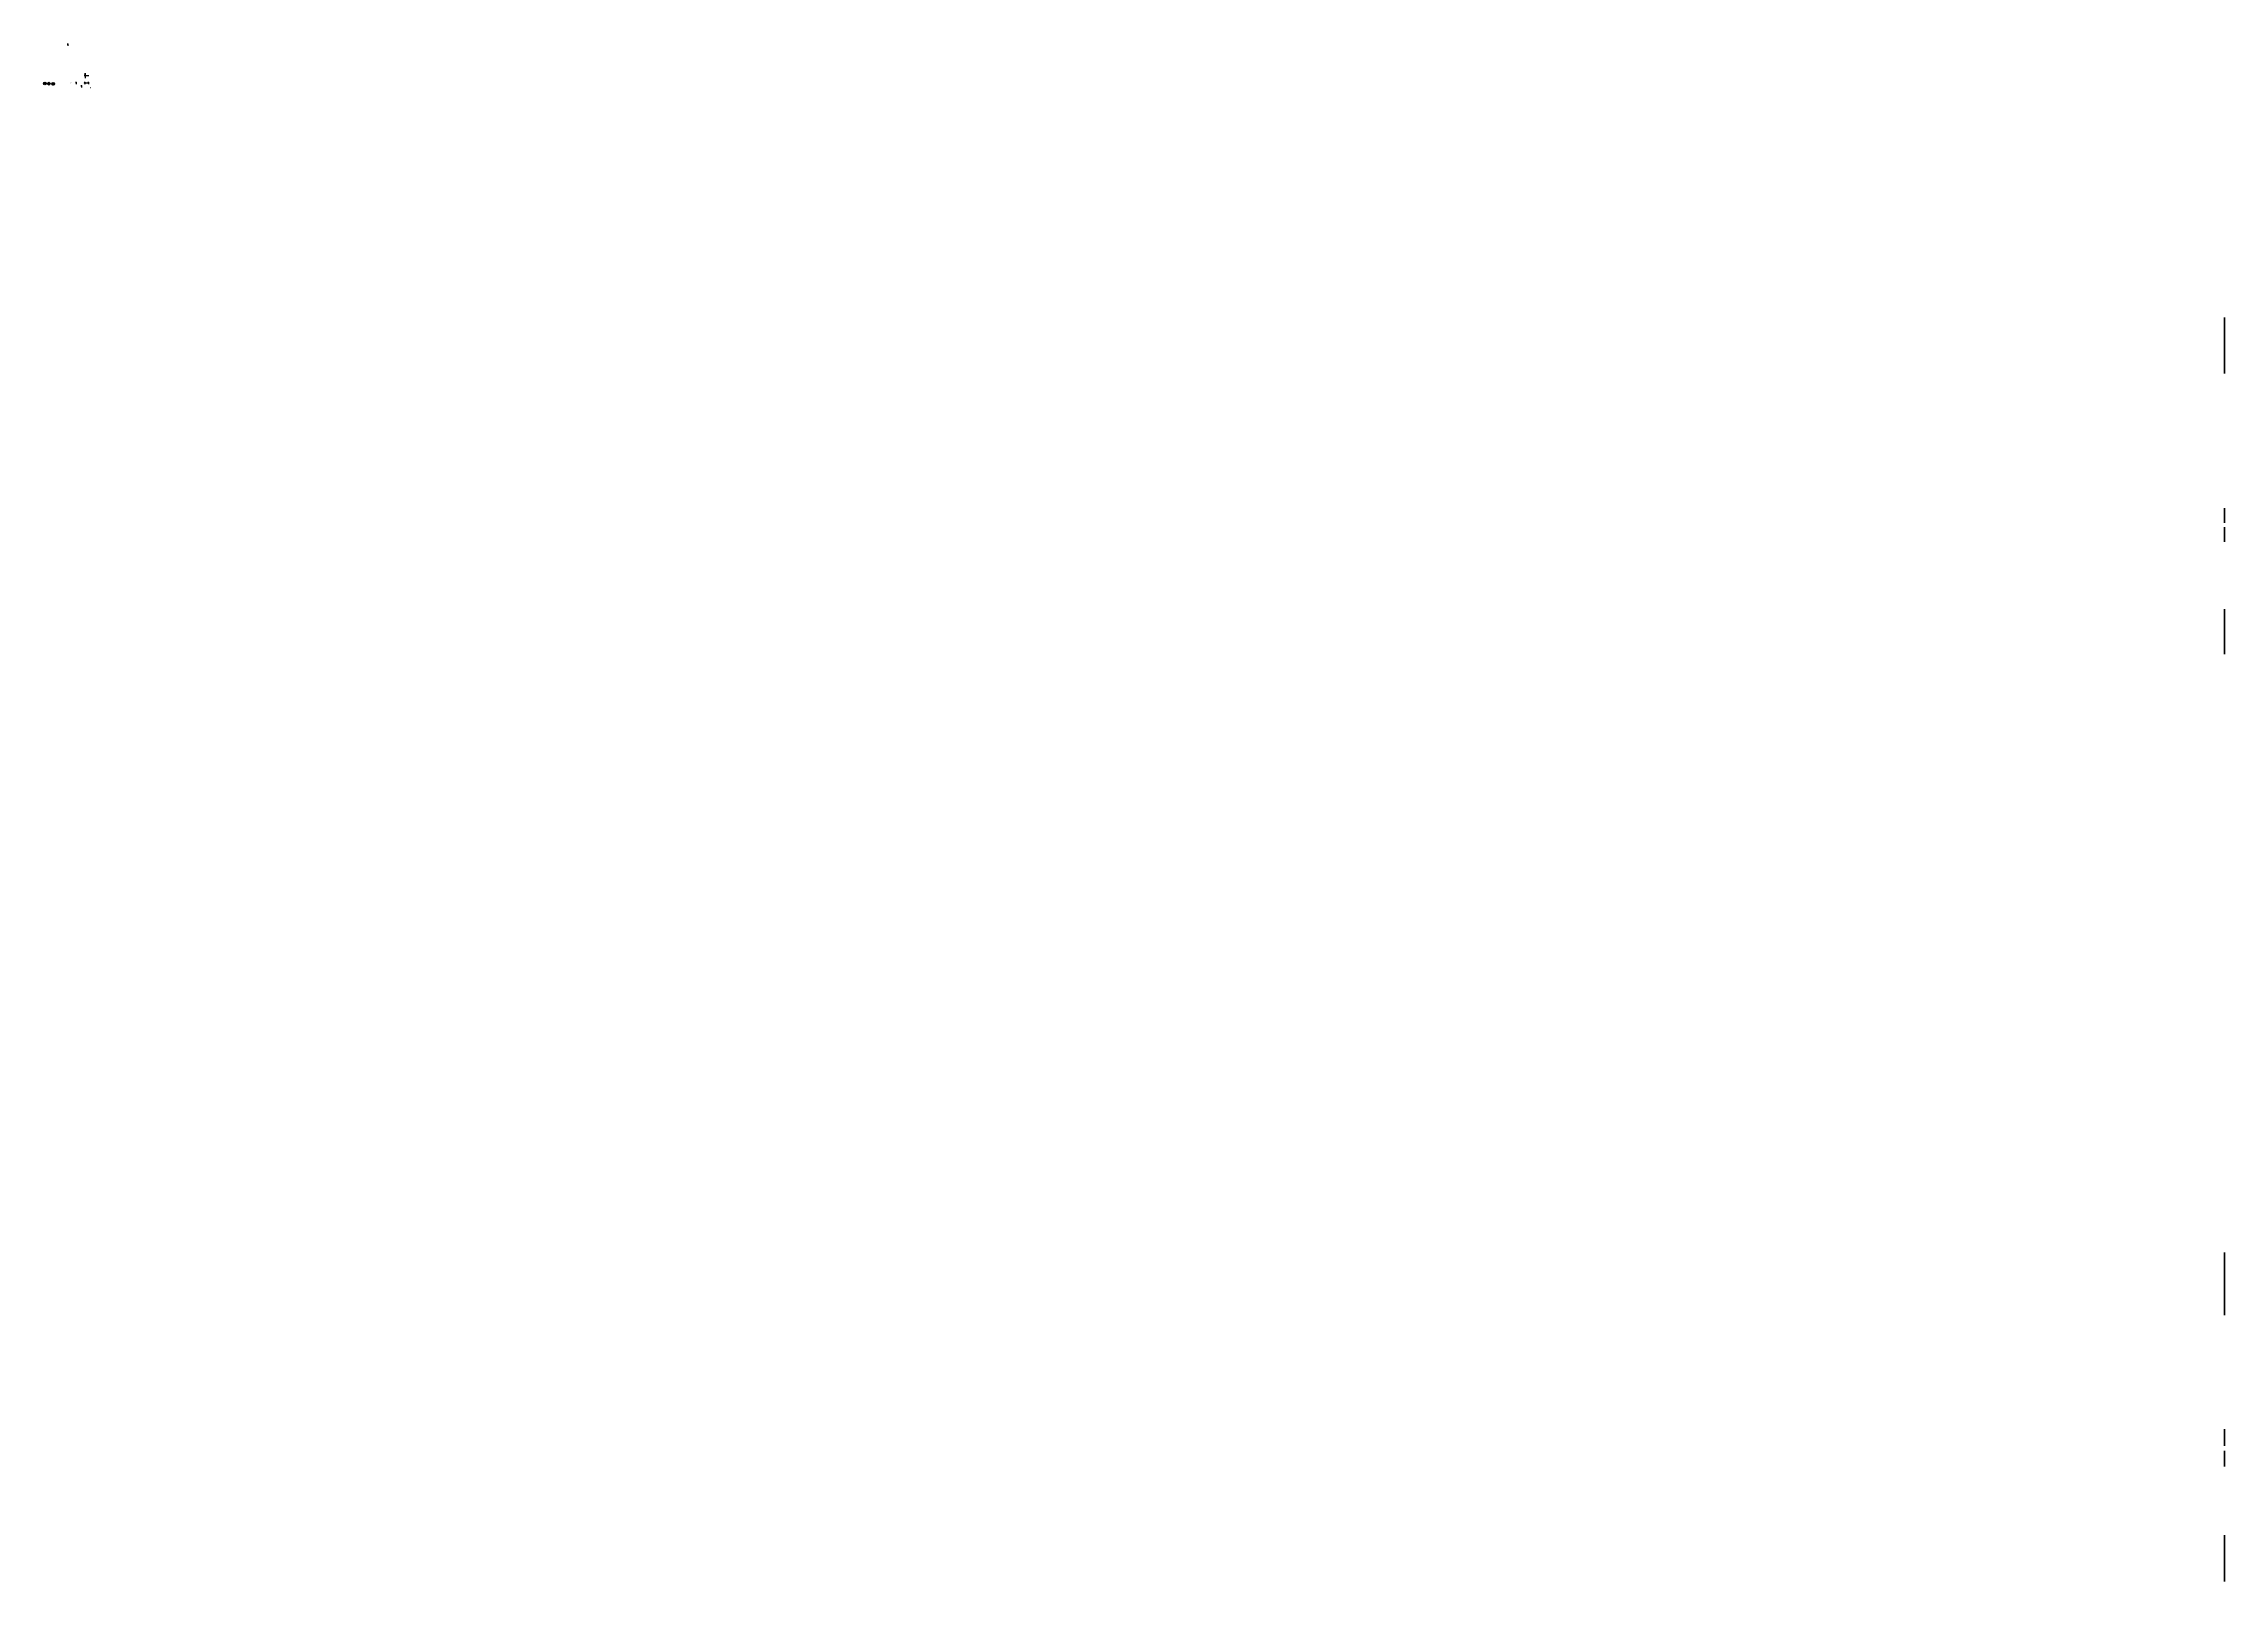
# Model space of a CAD drawing. Header units: millimetres. Extents: x -13454 to 1197972, y -828999 to 25559.
import ezdxf

# ---------------------------------------------------------------- set-up
doc = ezdxf.new("R2010")
doc.units = ezdxf.units.MM
doc.header["$PDMODE"] = 1
doc.layers.add('开孔层', color=60, linetype='Continuous')
doc.layers.add('标准中间层', color=7, linetype='Continuous')
doc.styles.get("Standard").update_dxf_attribs({"font": 'arial.ttf'})

# ---------------------------------------------------------------- blocks, each defined once
blk = doc.blocks.new('A$C25732D51')
at = {"linetype": 'Continuous'}
h = blk.add_hatch(color=8, dxfattribs=at)
h.paths.add_polyline_path([(-6804.1, -8111.2), (-6804.1, -8211.2), (-6597.6, -8211.2), (-6597.6, -8111.2)])
h.paths.add_polyline_path([(-6291.9, -8111.2), (-6291.9, -8211.2), (-6221.5, -8211.2), (-6221.5, -8111.2)])
h.paths.add_polyline_path([(-5338.7, -8211.2), (-5338.7, -8111.2), (-5617.7, -8111.2), (-5617.7, -8211.2)])
h.paths.add_polyline_path([(-6125.1, -8211.2), (-6125.1, -8111.2), (-6199.4, -8111.2), (-6199.4, -8211.2)])
h = blk.add_hatch(color=8, dxfattribs=at)
h.paths.add_polyline_path([(-6125.1, -8311.2), (-6125.1, -8211.2), (-6161.6, -8211.2), (-6161.6, -8311.2)])
h.paths.add_polyline_path([(-6804.1, -8311.2), (-6597.6, -8311.2), (-6597.6, -8211.2), (-6804.1, -8211.2)])
h.paths.add_polyline_path([(-5617.7, -8311.2), (-5338.7, -8311.2), (-5338.7, -8211.2), (-5617.7, -8211.2)])
h = blk.add_hatch(color=8, dxfattribs=at)
h.paths.add_polyline_path([(-2086.2, -8211.2), (-2086.2, -9211.2), (-2021.2, -9211.2), (-2021.2, -8211.2)])
h.paths.add_polyline_path([(-1421.2, -9211.2), (-1171.2, -9211.2), (-1171.2, -8211.2), (-1421.2, -8211.2)])
h.paths.add_polyline_path([(-2671.2, -9211.2), (-2471.2, -9211.2), (-2471.2, -8211.2), (-2671.2, -8211.2)])
h.paths.add_polyline_path([(-2106.2, -9211.2), (-2106.2, -8211.2), (-2171.2, -8211.2), (-2171.2, -9211.2)])
h = blk.add_hatch(color=8, dxfattribs=at)
h.paths.add_polyline_path([(-6804.1, -8311.2), (-6804.1, -8411.2), (-6597.6, -8411.2), (-6597.6, -8311.2)])
h.paths.add_polyline_path([(-6291.9, -8311.2), (-6291.9, -8411.2), (-6221.5, -8411.2), (-6221.5, -8311.2)])
h.paths.add_polyline_path([(-5338.7, -8411.2), (-5338.7, -8311.2), (-5617.7, -8311.2), (-5617.7, -8411.2)])
h.paths.add_polyline_path([(-6125.1, -8411.2), (-6125.1, -8311.2), (-6199.4, -8311.2), (-6199.4, -8411.2)])
h = blk.add_hatch(color=8, dxfattribs=at)
h.paths.add_polyline_path([(-6125.1, -8511.2), (-6125.1, -8411.2), (-6161.6, -8411.2), (-6161.6, -8511.2)])
h.paths.add_polyline_path([(-6804.1, -8511.2), (-6597.6, -8511.2), (-6597.6, -8411.2), (-6804.1, -8411.2)])
h.paths.add_polyline_path([(-5617.7, -8511.2), (-5338.7, -8511.2), (-5338.7, -8411.2), (-5617.7, -8411.2)])
h = blk.add_hatch(color=8, dxfattribs=at)
h.paths.add_polyline_path([(-6804.1, -8511.2), (-6804.1, -8611.2), (-6597.6, -8611.2), (-6597.6, -8511.2)])
h.paths.add_polyline_path([(-6291.9, -8511.2), (-6291.9, -8611.2), (-6221.5, -8611.2), (-6221.5, -8511.2)])
h.paths.add_polyline_path([(-5338.7, -8611.2), (-5338.7, -8511.2), (-5617.7, -8511.2), (-5617.7, -8611.2)])
h.paths.add_polyline_path([(-6125.1, -8611.2), (-6125.1, -8511.2), (-6199.4, -8511.2), (-6199.4, -8611.2)])
h = blk.add_hatch(color=8, dxfattribs=at)
h.paths.add_polyline_path([(-6125.1, -8711.2), (-6125.1, -8611.2), (-6161.6, -8611.2), (-6161.6, -8711.2)])
h.paths.add_polyline_path([(-6804.1, -8711.2), (-6597.6, -8711.2), (-6597.6, -8611.2), (-6804.1, -8611.2)])
h.paths.add_polyline_path([(-5617.7, -8711.2), (-5338.7, -8711.2), (-5338.7, -8611.2), (-5617.7, -8611.2)])
h = blk.add_hatch(color=8, dxfattribs=at)
h.paths.add_polyline_path([(-6804.1, -8711.2), (-6804.1, -8811.2), (-6597.6, -8811.2), (-6597.6, -8711.2)])
h.paths.add_polyline_path([(-6291.9, -8711.2), (-6291.9, -8811.2), (-6221.5, -8811.2), (-6221.5, -8711.2)])
h.paths.add_polyline_path([(-5338.7, -8811.2), (-5338.7, -8711.2), (-5617.7, -8711.2), (-5617.7, -8811.2)])
h.paths.add_polyline_path([(-6125.1, -8811.2), (-6125.1, -8711.2), (-6199.4, -8711.2), (-6199.4, -8811.2)])
h = blk.add_hatch(color=8, dxfattribs=at)
h.paths.add_polyline_path([(-6125.1, -8911.2), (-6125.1, -8811.2), (-6161.6, -8811.2), (-6161.6, -8911.2)])
h.paths.add_polyline_path([(-6804.1, -8911.2), (-6597.6, -8911.2), (-6597.6, -8811.2), (-6804.1, -8811.2)])
h.paths.add_polyline_path([(-5617.7, -8911.2), (-5338.7, -8911.2), (-5338.7, -8811.2), (-5617.7, -8811.2)])
h = blk.add_hatch(color=8, dxfattribs=at)
h.paths.add_polyline_path([(-6804.1, -8911.2), (-6804.1, -9011.2), (-6597.6, -9011.2), (-6597.6, -8911.2)])
h.paths.add_polyline_path([(-6291.9, -8911.2), (-6291.9, -9011.2), (-6221.5, -9011.2), (-6221.5, -8911.2)])
h.paths.add_polyline_path([(-5338.7, -9011.2), (-5338.7, -8911.2), (-5617.7, -8911.2), (-5617.7, -9011.2)])
h.paths.add_polyline_path([(-6125.1, -9011.2), (-6125.1, -8911.2), (-6199.4, -8911.2), (-6199.4, -9011.2)])
h = blk.add_hatch(color=8, dxfattribs=at)
h.paths.add_polyline_path([(-6125.1, -9111.2), (-6125.1, -9011.2), (-6161.6, -9011.2), (-6161.6, -9111.2)])
h.paths.add_polyline_path([(-6804.1, -9111.2), (-6597.6, -9111.2), (-6597.6, -9011.2), (-6804.1, -9011.2)])
h.paths.add_polyline_path([(-5617.7, -9111.2), (-5338.7, -9111.2), (-5338.7, -9011.2), (-5617.7, -9011.2)])
for p, q in [((-6804.1, -8211.2, 9608), (-6804.1, -8111.2, 9608)), ((-6804.1, -8111.2, 9608), (-6597.6, -8111.2, 9608)), ((-6597.6, -8111.2, 9608), (-6597.6, -8211.2, 9608)), ((-6291.9, -8211.2, 9608), (-6291.9, -8111.2, 9608)), ((-6291.9, -8111.2, 9608), (-6221.5, -8111.2, 9608)), ((-6221.5, -8111.2, 9608), (-6221.5, -8211.2, 9608)), ((-6199.4, -8111.2, 9608), (-6125.1, -8111.2, 9608)), ((-6199.4, -8211.2, 9608), (-6199.4, -8111.2, 9608)), ((-6125.1, -8111.2, 9608), (-6125.1, -8211.2, 9608)), ((-5617.7, -8111.2, 9608), (-5338.7, -8111.2, 9608)), ((-5617.7, -8211.2, 9608), (-5617.7, -8111.2, 9608)), ((-5338.7, -8111.2, 9608), (-5338.7, -8211.2, 9608)), ((-6804.1, -8311.2, 9608), (-6804.1, -8211.2, 9608)), ((-6804.1, -8211.2, 9608), (-6597.6, -8211.2, 9608)), ((-6597.6, -8211.2, 9608), (-6804.1, -8211.2, 9608)), ((-6597.6, -8211.2, 9608), (-6597.6, -8311.2, 9608)), ((-6221.5, -8211.2, 9608), (-6291.9, -8211.2, 9608)), ((-6125.1, -8211.2, 9608), (-6199.4, -8211.2, 9608)), ((-6161.6, -8211.2, 9608), (-6125.1, -8211.2, 9608)), ((-6161.6, -8311.2, 9608), (-6161.6, -8211.2, 9608)), ((-6125.1, -8211.2, 9608), (-6125.1, -8311.2, 9608)), ((-5617.7, -8311.2, 9608), (-5617.7, -8211.2, 9608)), ((-5617.7, -8211.2, 9608), (-5338.7, -8211.2, 9608)), ((-5338.7, -8211.2, 9608), (-5617.7, -8211.2, 9608)), ((-5338.7, -8211.2, 9608), (-5338.7, -8311.2, 9608)), ((-2671.2, -9211.2, 9608), (-2671.2, -8211.2, 9608)), ((-2671.2, -8211.2, 9608), (-2471.2, -8211.2, 9608)), ((-2471.2, -8211.2, 9608), (-2471.2, -9211.2, 9608)), ((-2171.2, -8211.2, 9608), (-2106.2, -8211.2, 9608)), ((-2171.2, -9211.2, 9608), (-2171.2, -8211.2, 9608)), ((-2106.2, -8211.2, 9608), (-2106.2, -9211.2, 9608)), ((-2086.2, -9211.2, 9608), (-2086.2, -8211.2, 9608)), ((-2086.2, -8211.2, 9608), (-2021.2, -8211.2, 9608)), ((-2021.2, -8211.2, 9608), (-2021.2, -9211.2, 9608)), ((-1421.2, -9211.2, 9608), (-1421.2, -8211.2, 9608)), ((-1421.2, -8211.2, 9608), (-1171.2, -8211.2, 9608)), ((-1171.2, -8211.2, 9608), (-1171.2, -9211.2, 9608)), ((-6597.6, -8311.2, 9608), (-6804.1, -8311.2, 9608)), ((-6804.1, -8411.2, 9608), (-6804.1, -8311.2, 9608)), ((-6804.1, -8311.2, 9608), (-6597.6, -8311.2, 9608)), ((-6597.6, -8311.2, 9608), (-6597.6, -8411.2, 9608)), ((-6291.9, -8411.2, 9608), (-6291.9, -8311.2, 9608)), ((-6291.9, -8311.2, 9608), (-6221.5, -8311.2, 9608)), ((-6221.5, -8311.2, 9608), (-6221.5, -8411.2, 9608)), ((-6199.4, -8311.2, 9608), (-6125.1, -8311.2, 9608)), ((-6199.4, -8411.2, 9608), (-6199.4, -8311.2, 9608)), ((-6125.1, -8311.2, 9608), (-6161.6, -8311.2, 9608)), ((-6125.1, -8311.2, 9608), (-6125.1, -8411.2, 9608)), ((-5338.7, -8311.2, 9608), (-5617.7, -8311.2, 9608)), ((-5617.7, -8311.2, 9608), (-5338.7, -8311.2, 9608)), ((-5617.7, -8411.2, 9608), (-5617.7, -8311.2, 9608)), ((-5338.7, -8311.2, 9608), (-5338.7, -8411.2, 9608)), ((-6597.6, -8411.2, 9608), (-6804.1, -8411.2, 9608)), ((-6804.1, -8511.2, 9608), (-6804.1, -8411.2, 9608)), ((-6804.1, -8411.2, 9608), (-6597.6, -8411.2, 9608)), ((-6597.6, -8411.2, 9608), (-6597.6, -8511.2, 9608)), ((-6221.5, -8411.2, 9608), (-6291.9, -8411.2, 9608)), ((-6125.1, -8411.2, 9608), (-6199.4, -8411.2, 9608)), ((-6161.6, -8411.2, 9608), (-6125.1, -8411.2, 9608)), ((-6161.6, -8511.2, 9608), (-6161.6, -8411.2, 9608)), ((-6125.1, -8411.2, 9608), (-6125.1, -8511.2, 9608)), ((-5338.7, -8411.2, 9608), (-5617.7, -8411.2, 9608)), ((-5617.7, -8511.2, 9608), (-5617.7, -8411.2, 9608)), ((-5617.7, -8411.2, 9608), (-5338.7, -8411.2, 9608)), ((-5338.7, -8411.2, 9608), (-5338.7, -8511.2, 9608)), ((-6597.6, -8511.2, 9608), (-6804.1, -8511.2, 9608)), ((-6804.1, -8611.2, 9608), (-6804.1, -8511.2, 9608)), ((-6804.1, -8511.2, 9608), (-6597.6, -8511.2, 9608)), ((-6597.6, -8511.2, 9608), (-6597.6, -8611.2, 9608)), ((-6291.9, -8611.2, 9608), (-6291.9, -8511.2, 9608)), ((-6291.9, -8511.2, 9608), (-6221.5, -8511.2, 9608)), ((-6221.5, -8511.2, 9608), (-6221.5, -8611.2, 9608)), ((-6199.4, -8511.2, 9608), (-6125.1, -8511.2, 9608)), ((-6199.4, -8611.2, 9608), (-6199.4, -8511.2, 9608)), ((-6125.1, -8511.2, 9608), (-6161.6, -8511.2, 9608)), ((-6125.1, -8511.2, 9608), (-6125.1, -8611.2, 9608)), ((-5338.7, -8511.2, 9608), (-5617.7, -8511.2, 9608)), ((-5617.7, -8511.2, 9608), (-5338.7, -8511.2, 9608)), ((-5617.7, -8611.2, 9608), (-5617.7, -8511.2, 9608)), ((-5338.7, -8511.2, 9608), (-5338.7, -8611.2, 9608)), ((-6804.1, -8711.2, 9608), (-6804.1, -8611.2, 9608)), ((-6804.1, -8611.2, 9608), (-6597.6, -8611.2, 9608)), ((-6597.6, -8611.2, 9608), (-6804.1, -8611.2, 9608)), ((-6597.6, -8611.2, 9608), (-6597.6, -8711.2, 9608)), ((-6221.5, -8611.2, 9608), (-6291.9, -8611.2, 9608)), ((-6125.1, -8611.2, 9608), (-6199.4, -8611.2, 9608)), ((-6161.6, -8611.2, 9608), (-6125.1, -8611.2, 9608)), ((-6161.6, -8711.2, 9608), (-6161.6, -8611.2, 9608)), ((-6125.1, -8611.2, 9608), (-6125.1, -8711.2, 9608)), ((-5617.7, -8711.2, 9608), (-5617.7, -8611.2, 9608)), ((-5617.7, -8611.2, 9608), (-5338.7, -8611.2, 9608)), ((-5338.7, -8611.2, 9608), (-5617.7, -8611.2, 9608)), ((-5338.7, -8611.2, 9608), (-5338.7, -8711.2, 9608)), ((-6804.1, -8811.2, 9608), (-6804.1, -8711.2, 9608)), ((-6804.1, -8711.2, 9608), (-6597.6, -8711.2, 9608)), ((-6597.6, -8711.2, 9608), (-6804.1, -8711.2, 9608)), ((-6597.6, -8711.2, 9608), (-6597.6, -8811.2, 9608)), ((-6291.9, -8811.2, 9608), (-6291.9, -8711.2, 9608)), ((-6291.9, -8711.2, 9608), (-6221.5, -8711.2, 9608)), ((-6221.5, -8711.2, 9608), (-6221.5, -8811.2, 9608)), ((-6199.4, -8711.2, 9608), (-6125.1, -8711.2, 9608)), ((-6199.4, -8811.2, 9608), (-6199.4, -8711.2, 9608)), ((-6125.1, -8711.2, 9608), (-6161.6, -8711.2, 9608)), ((-6125.1, -8711.2, 9608), (-6125.1, -8811.2, 9608)), ((-5617.7, -8711.2, 9608), (-5338.7, -8711.2, 9608)), ((-5617.7, -8811.2, 9608), (-5617.7, -8711.2, 9608)), ((-5338.7, -8711.2, 9608), (-5617.7, -8711.2, 9608)), ((-5338.7, -8711.2, 9608), (-5338.7, -8811.2, 9608)), ((-6597.6, -8811.2, 9608), (-6804.1, -8811.2, 9608)), ((-6804.1, -8911.2, 9608), (-6804.1, -8811.2, 9608)), ((-6804.1, -8811.2, 9608), (-6597.6, -8811.2, 9608)), ((-6597.6, -8811.2, 9608), (-6597.6, -8911.2, 9608)), ((-6221.5, -8811.2, 9608), (-6291.9, -8811.2, 9608)), ((-6125.1, -8811.2, 9608), (-6199.4, -8811.2, 9608)), ((-6161.6, -8811.2, 9608), (-6125.1, -8811.2, 9608)), ((-6161.6, -8911.2, 9608), (-6161.6, -8811.2, 9608)), ((-6125.1, -8811.2, 9608), (-6125.1, -8911.2, 9608)), ((-5338.7, -8811.2, 9608), (-5617.7, -8811.2, 9608)), ((-5617.7, -8911.2, 9608), (-5617.7, -8811.2, 9608)), ((-5617.7, -8811.2, 9608), (-5338.7, -8811.2, 9608)), ((-5338.7, -8811.2, 9608), (-5338.7, -8911.2, 9608)), ((-6597.6, -8911.2, 9608), (-6804.1, -8911.2, 9608)), ((-6804.1, -9011.2, 9608), (-6804.1, -8911.2, 9608)), ((-6804.1, -8911.2, 9608), (-6597.6, -8911.2, 9608)), ((-6597.6, -8911.2, 9608), (-6597.6, -9011.2, 9608)), ((-6291.9, -9011.2, 9608), (-6291.9, -8911.2, 9608)), ((-6291.9, -8911.2, 9608), (-6221.5, -8911.2, 9608)), ((-6221.5, -8911.2, 9608), (-6221.5, -9011.2, 9608)), ((-6199.4, -8911.2, 9608), (-6125.1, -8911.2, 9608)), ((-6199.4, -9011.2, 9608), (-6199.4, -8911.2, 9608)), ((-6125.1, -8911.2, 9608), (-6161.6, -8911.2, 9608)), ((-6125.1, -8911.2, 9608), (-6125.1, -9011.2, 9608)), ((-5338.7, -8911.2, 9608), (-5617.7, -8911.2, 9608)), ((-5617.7, -8911.2, 9608), (-5338.7, -8911.2, 9608)), ((-5617.7, -9011.2, 9608), (-5617.7, -8911.2, 9608)), ((-5338.7, -8911.2, 9608), (-5338.7, -9011.2, 9608)), ((-6804.1, -9111.2, 9608), (-6804.1, -9011.2, 9608)), ((-6804.1, -9011.2, 9608), (-6597.6, -9011.2, 9608)), ((-6597.6, -9011.2, 9608), (-6804.1, -9011.2, 9608)), ((-6597.6, -9011.2, 9608), (-6597.6, -9111.2, 9608)), ((-6221.5, -9011.2, 9608), (-6291.9, -9011.2, 9608)), ((-6125.1, -9011.2, 9608), (-6199.4, -9011.2, 9608)), ((-6161.6, -9011.2, 9608), (-6125.1, -9011.2, 9608)), ((-6161.6, -9111.2, 9608), (-6161.6, -9011.2, 9608)), ((-6125.1, -9011.2, 9608), (-6125.1, -9111.2, 9608)), ((-5617.7, -9111.2, 9608), (-5617.7, -9011.2, 9608)), ((-5617.7, -9011.2, 9608), (-5338.7, -9011.2, 9608)), ((-5338.7, -9011.2, 9608), (-5617.7, -9011.2, 9608)), ((-5338.7, -9011.2, 9608), (-5338.7, -9111.2, 9608)), ((-6597.6, -9111.2, 9608), (-6804.1, -9111.2, 9608)), ((-6125.1, -9111.2, 9608), (-6161.6, -9111.2, 9608)), ((-5338.7, -9111.2, 9608), (-5617.7, -9111.2, 9608)), ((-2471.2, -9211.2, 9608), (-2671.2, -9211.2, 9608)), ((-2106.2, -9211.2, 9608), (-2171.2, -9211.2, 9608)), ((-2021.2, -9211.2, 9608), (-2086.2, -9211.2, 9608)), ((-1171.2, -9211.2, 9608), (-1421.2, -9211.2, 9608))]:
    blk.add_line(p, q, dxfattribs=at)

msp = doc.modelspace()

# ---------------------------------------------------------------- linework, layer by layer
at = {"layer": '开孔层'}
for p, q in [((7604, 1803), (7604, 2553)), ((7604, 2353), (7604, 2003)), ((7604, 2003), (7899, 2003)), ((7604, 1803), (7604, 1253)), ((9448, 3737), (8998, 3737)), ((9608, 7887, -100), (9158, 7887, -100)), ((9448, 3537, 100), (9448, 4287, 100)), ((9448, 3537), (9448, 4287)), ((9448, 4087, 100), (9448, 3737, 100)), ((9448, 4087), (9448, 3737)), ((9448, 3737, 100), (9743, 3737, 100)), ((9448, 3737), (11448, 3737)), ((9448, 3537, 100), (9448, 2987, 100)), ((9608, 7887), (9608, 9111)), ((9608, 9111), (9608, 6360)), ((9608, 7687), (9608, 8437)), ((9608, 7687, -100), (9608, 8437, -100)), ((9608, 8237), (9608, 7887)), ((9608, 8237, -100), (9608, 7887, -100)), ((9608, 7887), (9903, 7887)), ((9608, 7887, -100), (11608, 7887, -100)), ((9608, 7687), (9608, 7137)), ((11448, 3537), (11448, 4287)), ((11448, 4087), (11448, 3737)), ((11448, 3737), (11743, 3737)), ((11448, 3737), (11661, 3737)), ((11448, 3737), (11661, 3737)), ((11448, 3737), (11661, 3737)), ((11448, 3537), (11448, 2987)), ((12652, 1105, 100), (12865, 1105, 100))]:
    msp.add_line(p, q, dxfattribs=at)
for points in [[(9448, 3287, -0.03716062), (9381, 3292, -0.03716062)], [(9448, 3287, 0.41421356), (9898, 3737)], [(9448, 3287, 0.41421356), (9898, 3737)], [(9514, 3292, 0.04447373), (9592, 3310)], [(9789, 3443, 0.04447373), (9835, 3508)], [(9870, 3580, 0.04447373), (9891, 3657)]]:
    msp.add_lwpolyline(points, format="xyb", dxfattribs=at)
for points, elevation in [([(9448, 3287, -0.03716062), (9381, 3292, -0.03716062)], 200), ([(9448, 3287, 0.41421356), (9898, 3737)], 200), ([(9448, 3287, 0.41421356), (9898, 3737)], 200), ([(9514, 3292, 0.04447373), (9592, 3310)], 200), ([(9608, 7437, -0.03716062), (9541, 7442, -0.03716062)], -100), ([(9608, 7437, -0.03716062), (9541, 7442, -0.03716062)], 100), ([(9608, 7437, 0.41421356), (10058, 7887)], -100), ([(9608, 7437, 0.41421356), (10058, 7887)], -100), ([(9608, 7437, 0.41421356), (10058, 7887)], 100), ([(9608, 7437, 0.41421356), (10058, 7887)], 100), ([(9675, 7442, 0.04447373), (9752, 7461)], -100), ([(9675, 7442, 0.04447373), (9752, 7461)], 100), ([(9789, 3443, 0.04447373), (9835, 3508)], 200), ([(9870, 3580, 0.04447373), (9891, 3657)], 200), ([(9949, 7593, 0.04447373), (9995, 7658)], -100), ([(9949, 7593, 0.04447373), (9995, 7658)], 100), ([(10030, 7730, 0.04447373), (10051, 7807)], -100), ([(10030, 7730, 0.04447373), (10051, 7807)], 100)]:
    msp.add_lwpolyline(points, format="xyb", dxfattribs=dict(at, elevation=elevation))
for centre, start, end in [((9448, 3737), 180, 190.185916), ((9448, 3737, 200), 180, 190.185916), ((9448, 3737), 200.371833, 210.557749), ((9448, 3737, 200), 200.371833, 210.557749), ((9448, 3737), 220.743665, 230.929582), ((9448, 3737, 200), 220.743665, 230.929582), ((9608, 7887, -100), 180, 190.185916), ((9608, 7887, 100), 180, 190.185916), ((9608, 7887, -100), 200.371833, 210.557749), ((9608, 7887, 100), 200.371833, 210.557749), ((9448, 3737), 241.115498, 251.301415), ((9448, 3737, 200), 241.115498, 251.301415), ((9608, 7887, -100), 220.743665, 230.929582), ((9608, 7887, 100), 220.743665, 230.929582), ((9608, 7887, -100), 241.115498, 251.301415), ((9608, 7887, 100), 241.115498, 251.301415), ((9448, 3737), 298.884502, 309.070418), ((9448, 3737, 200), 298.884502, 309.070418), ((9608, 7887, -100), 298.884502, 309.070418), ((9608, 7887, 100), 298.884502, 309.070418)]:
    msp.add_arc(centre, 450, start, end, dxfattribs=at)
for p in [(9536, 3295), (9620, 3321), (9698, 3362), (9766, 3418), (9822, 3487), (9864, 3564), (9889, 3649)]:
    msp.add_point(p, dxfattribs=at)
at = {"layer": '标准中间层'}
for p, q in [((0, 24809, -15364), (0, 25559, -15364)), ((0, 25359, -15364), (0, 25009, -15364)), ((0, 24809, -15364), (0, 24259, -15364)), ((-12704, 3346), (-12704, 4096)), ((-12704, 3896), (-12704, 3546)), ((-10914, 3660), (-10896, 3652)), ((-10567, 3294), (-10567, 4044)), ((-10567, 3844), (-10567, 3494)), ((-10567, 3294), (-10567, 2744)), ((-10220, 3660), (-10238, 3652)), ((-8548, 3541), (-8530, 3532)), ((-8201, 3175), (-8201, 3925)), ((-8201, 3725), (-8201, 3375)), ((-8201, 3175), (-8201, 2625)), ((-7853, 3541), (-7871, 3532)), ((4566, 3608), (4566, 4358)), ((4566, 4158), (4566, 3808)), ((4566, 3608), (4566, 3058))]:
    msp.add_line(p, q, dxfattribs=at)
for centre, radius in [((-12704, 3346), 750), ((-12704, 3346), 550), ((-12704, 3546), 450), ((-12704, 3546), 300), ((-10567, 3294), 750), ((-10567, 3494), 300), ((-8201, 3175), 750), ((-8201, 3375), 300)]:
    msp.add_circle(centre, radius, dxfattribs=at)
for centre, radius, start, end in [((-10567, 3294), 550, 157.380135, 270), ((-11047, 3494), 30, 0, 157.380135), ((-10567, 3494), 450, 180, 270), ((-10567, 3494), 385, 154.416036, 25.583964), ((-10567, 3494), 365, 154.416036, 25.583964), ((-10567, 3294), 550, 270, 22.619865), ((-10567, 3494), 450, 270, 0), ((-10087, 3494), 30, 22.619865, 180), ((-8201, 3175), 550, 157.380135, 270), ((-8681, 3375), 30, 0, 157.380135), ((-8201, 3375), 450, 180, 270), ((-8201, 3375), 385, 154.416036, 25.583964), ((-8201, 3375), 365, 154.416036, 25.583964), ((-8201, 3175), 550, 270, 22.619865), ((-8201, 3375), 450, 270, 0), ((-7721, 3375), 30, 22.619865, 180)]:
    msp.add_arc(centre, radius, start, end, dxfattribs=at)
for p in [(9514, 3292), (9592, 3310), (9665, 3343), (9731, 3387), (9789, 3443), (9835, 3508), (9870, 3580), (9891, 3657)]:
    msp.add_point(p, dxfattribs=at)

# ---------------------------------------------------------------- block references
at = {"layer": '开孔层', "extrusion": (1, 0, 0), "xscale": 124.6854772112274, "yscale": -113.2938899412075, "zscale": 124.6854772112274}
msp.add_blockref('A$C25732D51', (19372, -9631), dxfattribs=at)

# ---------------------------------------------------------------- texts
at = {"layer": '标准中间层', "insert": (1505, 4100), "char_height": 250, "attachment_point": 1}
msp.add_mtext_dynamic_manual_height_columns('{\\fSimSun|b0|i0|c134|p2;单位0.1mm}', width=1175.83, gutter_width=12.5, heights=[0], dxfattribs=at)

doc.saveas('drawing.dxf')
